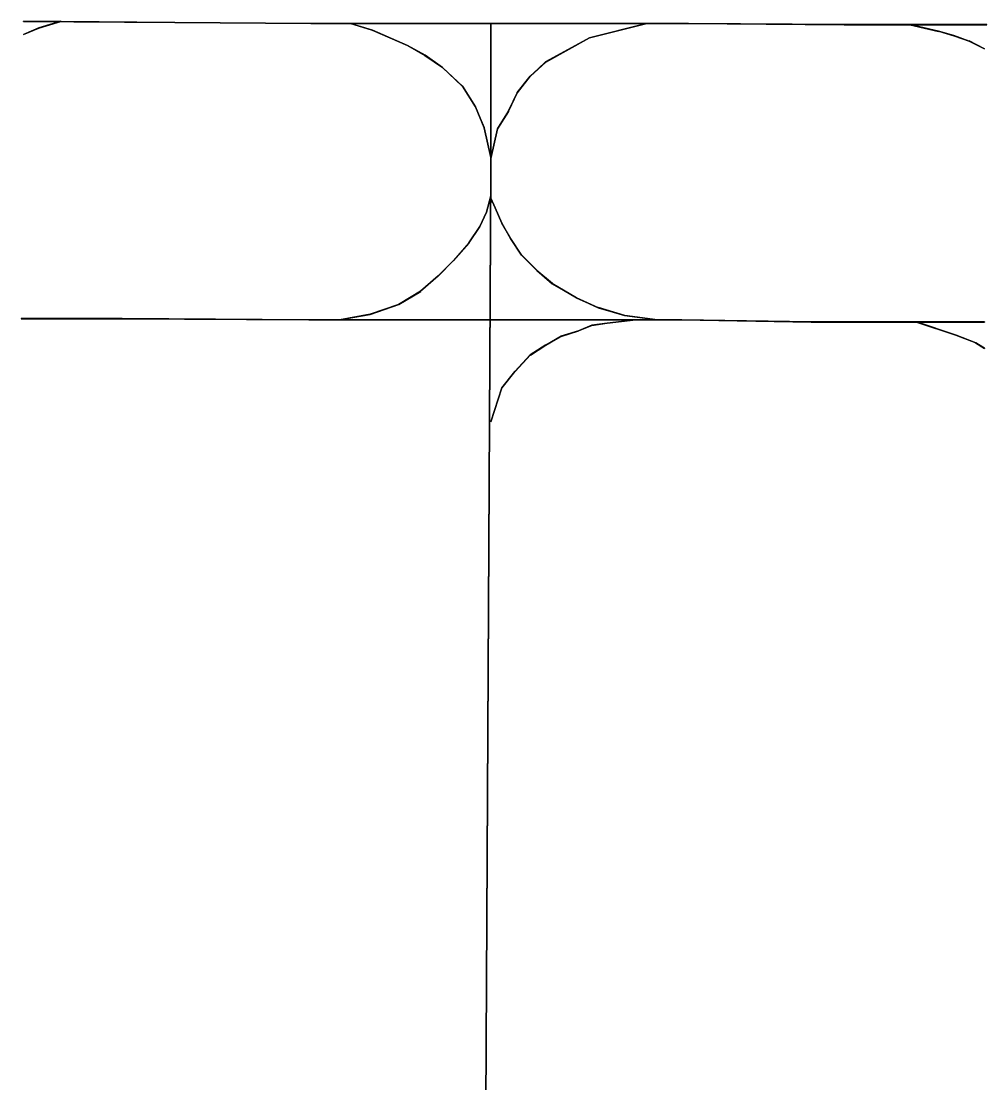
# Model space of a CAD drawing. Extents: x -291248544 to -291003570, y 98625193 to 98746984.
# Drawn here: x -291088807 to -291078735, y 98719080 to 98730161 of the extents above; entities that cross this region are included whole.
import ezdxf

# ---------------------------------------------------------------- set-up
doc = ezdxf.new("R2010")
doc.units = 0

msp = doc.modelspace()

# ---------------------------------------------------------------- linework, layer by layer
at = {"layer": 'mg_to_dxf', "color": 2}
for points in [[(-291088782.76, 98730159.76), (-291088783.76, 98730160.76), (-291088783.77, 98730158.76), (-291088782.76, 98730159.76)], [(-291088782.76, 98730159.76), (-291088783.77, 98730158.76), (-291087203.49, 98730147.31), (-291087204.48, 98730148.32)], [(-291087204.48, 98730148.32), (-291087203.47, 98730149.31), (-291088783.76, 98730160.76), (-291088782.76, 98730159.76)], [(-291088394.64, 98730159.62), (-291088393.97, 98730160.86), (-291088623.87, 98730091.89), (-291088622.57, 98730091.24)], [(-291088622.57, 98730091.24), (-291088623.18, 98730090.01), (-291088393.4, 98730158.95), (-291088394.64, 98730159.62)], [(-291088394.64, 98730159.62), (-291088393.4, 98730158.95), (-291088393.97, 98730160.86), (-291088394.64, 98730159.62)], [(-291087203.48, 98730148.31), (-291087204.47, 98730149.32), (-291087204.49, 98730147.32), (-291087203.48, 98730148.31)], [(-291087203.48, 98730148.31), (-291087204.49, 98730147.32), (-291085784.42, 98730135.87), (-291085785.41, 98730136.88)], [(-291087204.48, 98730148.32), (-291087203.49, 98730147.31), (-291087203.47, 98730149.31), (-291087204.48, 98730148.32)], [(-291085785.41, 98730136.88), (-291085784.41, 98730137.87), (-291087204.47, 98730149.32), (-291087203.48, 98730148.31)], [(-291085784.41, 98730136.87), (-291085785.41, 98730137.87), (-291085785.42, 98730135.87), (-291085784.41, 98730136.87)], [(-291085784.41, 98730136.87), (-291085785.42, 98730135.87), (-291081847.65, 98730135.87), (-291081848.64, 98730136.87)], [(-291081848.64, 98730136.87), (-291081847.64, 98730137.87), (-291085785.41, 98730137.87), (-291085784.41, 98730136.87)], [(-291085785.41, 98730136.88), (-291085784.42, 98730135.87), (-291085784.41, 98730137.87), (-291085785.41, 98730136.88)], [(-291085372.45, 98730136.73), (-291085373.12, 98730137.97), (-291085373.69, 98730136.06), (-291085372.45, 98730136.73)], [(-291085372.45, 98730136.73), (-291085373.69, 98730136.06), (-291085143.91, 98730067.12), (-291085144.52, 98730068.35)], [(-291085144.52, 98730068.35), (-291085143.22, 98730069), (-291085373.12, 98730137.97), (-291085372.45, 98730136.73)], [(-291083908.08, 98730136.37), (-291083909.08, 98730137.37), (-291083909.08, 98728591.42), (-291083908.08, 98728592.42)], [(-291083908.08, 98730136.37), (-291083907.08, 98730137.37), (-291083909.08, 98730137.37), (-291083908.08, 98730136.37)], [(-291083908.08, 98728592.42), (-291083907.08, 98728591.42), (-291083907.08, 98730137.37), (-291083908.08, 98730136.37)], [(-291082283.51, 98730136.75), (-291082282.78, 98730137.96), (-291082878.97, 98729988.91), (-291082877.62, 98729988.22)], [(-291082877.62, 98729988.22), (-291082878.23, 98729987.04), (-291082282.29, 98730136.02), (-291082283.51, 98730136.75)], [(-291082283.51, 98730136.75), (-291082282.29, 98730136.02), (-291082282.78, 98730137.96), (-291082283.51, 98730136.75)], [(-291081847.64, 98730136.87), (-291081848.64, 98730137.87), (-291081848.65, 98730135.87), (-291081847.64, 98730136.87)], [(-291081847.64, 98730136.87), (-291081848.65, 98730135.87), (-291080222.59, 98730124.42), (-291080223.58, 98730125.43)], [(-291080223.58, 98730125.43), (-291080222.58, 98730126.42), (-291081848.64, 98730137.87), (-291081847.64, 98730136.87)], [(-291081848.64, 98730136.87), (-291081847.65, 98730135.87), (-291081847.64, 98730137.87), (-291081848.64, 98730136.87)], [(-291080222.58, 98730125.43), (-291080223.58, 98730126.43), (-291080223.59, 98730124.43), (-291080222.58, 98730125.43)], [(-291080222.58, 98730125.43), (-291080223.59, 98730124.43), (-291078734.85, 98730124.43), (-291078735.85, 98730125.43)], [(-291078735.85, 98730125.43), (-291078734.85, 98730126.43), (-291080223.58, 98730126.43), (-291080222.58, 98730125.43)], [(-291080223.58, 98730125.43), (-291080222.59, 98730124.42), (-291080222.58, 98730126.42), (-291080223.58, 98730125.43)], [(-291079535.95, 98730125.31), (-291079536.7, 98730126.51), (-291079537.15, 98730124.57), (-291079535.95, 98730125.31)], [(-291079535.95, 98730125.31), (-291079537.15, 98730124.57), (-291079238.65, 98730055.68), (-291079239.38, 98730056.88)], [(-291079239.38, 98730056.88), (-291079238.15, 98730057.62), (-291079536.7, 98730126.51), (-291079535.95, 98730125.31)], [(-291078735.85, 98730125.43), (-291078734.85, 98730124.43), (-291078734.85, 98730126.43), (-291078735.85, 98730125.43)], [(-291088623.51, 98730090.9), (-291088622.93, 98730092.23), (-291088784.12, 98730023.15), (-291088782.8, 98730022.63)], [(-291088782.8, 98730022.63), (-291088784.12, 98730023.15), (-291088783.33, 98730021.31), (-291088782.8, 98730022.63)], [(-291088782.8, 98730022.63), (-291088783.33, 98730021.31), (-291088622.24, 98730090.35), (-291088623.51, 98730090.9)], [(-291088622.57, 98730091.24), (-291088623.87, 98730091.89), (-291088623.18, 98730090.01), (-291088622.57, 98730091.24)], [(-291088623.51, 98730090.9), (-291088622.24, 98730090.35), (-291088622.93, 98730092.23), (-291088623.51, 98730090.9)], [(-291085143.58, 98730068.01), (-291085144.16, 98730069.35), (-291085144.85, 98730067.47), (-291085143.58, 98730068.01)], [(-291085143.58, 98730068.01), (-291085144.85, 98730067.47), (-291084777.82, 98729906.89), (-291084778.29, 98729908.19)], [(-291085144.52, 98730068.35), (-291085143.91, 98730067.12), (-291085143.22, 98730069), (-291085144.52, 98730068.35)], [(-291084778.29, 98729908.19), (-291084776.93, 98729908.68), (-291085144.16, 98730069.35), (-291085143.58, 98730068.01)], [(-291082878.55, 98729987.86), (-291082878.04, 98729989.28), (-291083336.91, 98729736.9), (-291083335.44, 98729736.57)], [(-291083335.44, 98729736.57), (-291083335.73, 98729735.27), (-291082877.3, 98729987.4), (-291082878.55, 98729987.86)], [(-291082877.62, 98729988.22), (-291082878.97, 98729988.91), (-291082878.23, 98729987.04), (-291082877.62, 98729988.22)], [(-291082878.6, 98729987.96), (-291082878, 98729989.17), (-291082878.96, 98729988.9), (-291082877.63, 98729988.24)], [(-291082877.63, 98729988.24), (-291082878.96, 98729988.9), (-291082878.23, 98729987.02), (-291082877.63, 98729988.24)], [(-291082878.07, 98729988.11), (-291082877.79, 98729987.15), (-291082878, 98729989.17), (-291082878.6, 98729987.96)], [(-291082878.55, 98729987.86), (-291082877.3, 98729987.4), (-291082878.04, 98729989.28), (-291082878.55, 98729987.86)], [(-291082877.63, 98729988.24), (-291082878.23, 98729987.02), (-291082877.79, 98729987.15), (-291082878.07, 98729988.11)], [(-291079238.41, 98730056.63), (-291079239.12, 98730057.87), (-291079239.62, 98730055.93), (-291079238.41, 98730056.63)], [(-291079238.41, 98730056.63), (-291079239.62, 98730055.93), (-291079078.5, 98730009.9), (-291079079.16, 98730011.12)], [(-291079239.38, 98730056.88), (-291079238.65, 98730055.68), (-291079238.15, 98730057.62), (-291079239.38, 98730056.88)], [(-291079079.16, 98730011.12), (-291079077.89, 98730011.8), (-291079239.12, 98730057.87), (-291079238.41, 98730056.63)], [(-291079078.2, 98730010.82), (-291079078.84, 98730012.11), (-291079079.45, 98730010.2), (-291079078.2, 98730010.82)], [(-291079078.2, 98730010.82), (-291079079.45, 98730010.2), (-291078918.38, 98729952.68), (-291078918.93, 98729953.93)], [(-291079079.16, 98730011.12), (-291079078.5, 98730009.9), (-291079077.89, 98730011.8), (-291079079.16, 98730011.12)], [(-291078918.93, 98729953.93), (-291078917.59, 98729954.52), (-291079078.84, 98730012.11), (-291079078.2, 98730010.82)], [(-291084777.4, 98729907.74), (-291084777.82, 98729909.13), (-291084778.72, 98729907.34), (-291084777.4, 98729907.74)], [(-291084777.4, 98729907.74), (-291084778.72, 98729907.34), (-291084594.82, 98729803.9), (-291084595.16, 98729805.24)], [(-291084778.29, 98729908.19), (-291084777.82, 98729906.89), (-291084776.93, 98729908.68), (-291084778.29, 98729908.19)], [(-291084595.16, 98729805.24), (-291084593.76, 98729805.6), (-291084777.82, 98729909.13), (-291084777.4, 98729907.74)], [(-291078918.01, 98729953.54), (-291078918.51, 98729954.91), (-291078919.3, 98729953.07), (-291078918.01, 98729953.54)], [(-291078918.01, 98729953.54), (-291078919.3, 98729953.07), (-291078758.24, 98729872.54), (-291078758.69, 98729873.88)], [(-291078918.93, 98729953.93), (-291078918.38, 98729952.68), (-291078917.59, 98729954.52), (-291078918.93, 98729953.93)], [(-291078758.69, 98729873.88), (-291078757.35, 98729874.33), (-291078918.51, 98729954.91), (-291078918.01, 98729953.54)], [(-291078758.69, 98729873.88), (-291078758.24, 98729872.54), (-291078757.35, 98729874.33), (-291078758.69, 98729873.88)], [(-291084594.31, 98729804.71), (-291084594.61, 98729806.13), (-291084595.67, 98729804.43), (-291084594.31, 98729804.71)], [(-291084594.31, 98729804.71), (-291084595.67, 98729804.43), (-291084411.84, 98729678.04), (-291084412.03, 98729679.39)], [(-291084595.16, 98729805.24), (-291084594.82, 98729803.9), (-291084593.76, 98729805.6), (-291084595.16, 98729805.24)], [(-291084412.03, 98729679.39), (-291084410.58, 98729679.6), (-291084594.61, 98729806.13), (-291084594.31, 98729804.71)], [(-291084411.26, 98729678.76), (-291084411.36, 98729680.23), (-291084412.62, 98729678.67), (-291084411.26, 98729678.76)], [(-291084411.26, 98729678.76), (-291084412.62, 98729678.67), (-291084206.04, 98729483.57), (-291084205.99, 98729484.9)], [(-291084412.03, 98729679.39), (-291084411.84, 98729678.04), (-291084410.58, 98729679.6), (-291084412.03, 98729679.39)], [(-291084205.99, 98729484.9), (-291084204.48, 98729484.85), (-291084411.36, 98729680.23), (-291084411.26, 98729678.76)], [(-291083336.25, 98729735.99), (-291083336.1, 98729737.49), (-291083497.2, 98729587.9), (-291083495.73, 98729587.9)], [(-291083495.73, 98729587.9), (-291083495.73, 98729586.53), (-291083334.92, 98729735.85), (-291083336.25, 98729735.99)], [(-291083336.32, 98729736.09), (-291083336.02, 98729737.39), (-291083336.91, 98729736.9), (-291083335.43, 98729736.57)], [(-291083335.44, 98729736.57), (-291083336.91, 98729736.9), (-291083335.73, 98729735.27), (-291083335.44, 98729736.57)], [(-291083335.43, 98729736.57), (-291083336.91, 98729736.9), (-291083335.73, 98729735.27), (-291083335.44, 98729736.57)], [(-291083335.82, 98729736.36), (-291083335.34, 98729735.48), (-291083336.02, 98729737.39), (-291083336.32, 98729736.09)], [(-291083336.25, 98729735.99), (-291083334.92, 98729735.85), (-291083336.1, 98729737.49), (-291083336.25, 98729735.99)], [(-291083335.44, 98729736.57), (-291083335.73, 98729735.27), (-291083335.34, 98729735.48), (-291083335.82, 98729736.36)], [(-291083496.41, 98729587.16), (-291083496.52, 98729588.63), (-291083634.59, 98729416.03), (-291083633.11, 98729416.29)], [(-291083633.11, 98729416.29), (-291083632.88, 98729414.97), (-291083495.05, 98729587.26), (-291083496.41, 98729587.16)], [(-291083495.73, 98729587.9), (-291083497.2, 98729587.9), (-291083495.73, 98729586.53), (-291083495.73, 98729587.9)], [(-291083496.41, 98729587.16), (-291083495.05, 98729587.26), (-291083496.52, 98729588.63), (-291083496.41, 98729587.16)], [(-291084205.36, 98729484.13), (-291084205.12, 98729485.62), (-291084206.67, 98729484.34), (-291084205.36, 98729484.13)], [(-291084205.36, 98729484.13), (-291084206.67, 98729484.34), (-291084068.92, 98729266.23), (-291084068.57, 98729267.54)], [(-291084205.99, 98729484.9), (-291084206.04, 98729483.57), (-291084204.48, 98729484.85), (-291084205.99, 98729484.9)], [(-291084068.57, 98729267.54), (-291084067.14, 98729267.16), (-291084205.12, 98729485.62), (-291084205.36, 98729484.13)], [(-291083633.64, 98729415.44), (-291083634.06, 98729416.88), (-291083726.07, 98729221.37), (-291083724.76, 98729221.8)], [(-291083724.76, 98729221.8), (-291083724.31, 98729220.41), (-291083632.35, 98729415.82), (-291083633.64, 98729415.44)], [(-291083633.11, 98729416.29), (-291083634.59, 98729416.03), (-291083632.88, 98729414.97), (-291083633.11, 98729416.29)], [(-291083633.64, 98729415.44), (-291083632.35, 98729415.82), (-291083634.06, 98729416.88), (-291083633.64, 98729415.44)], [(-291084068.1, 98729266.66), (-291084067.6, 98729268.05), (-291084069.38, 98729267.12), (-291084068.1, 98729266.66)], [(-291084068.1, 98729266.66), (-291084069.38, 98729267.12), (-291083977.51, 98729048.91), (-291083976.94, 98729050.15)], [(-291084068.57, 98729267.54), (-291084068.92, 98729266.23), (-291084067.14, 98729267.16), (-291084068.57, 98729267.54)], [(-291083976.94, 98729050.15), (-291083975.59, 98729049.52), (-291084067.6, 98729268.05), (-291084068.1, 98729266.66)], [(-291083725.24, 98729220.92), (-291083725.59, 98729222.25), (-291083840.62, 98729038.19), (-291083839.15, 98729038.67)], [(-291083839.15, 98729038.67), (-291083838.75, 98729037.42), (-291083723.83, 98729221.29), (-291083725.24, 98729220.92)], [(-291083724.76, 98729221.8), (-291083726.07, 98729221.37), (-291083724.31, 98729220.41), (-291083724.76, 98729221.8)], [(-291083725.24, 98729220.92), (-291083723.83, 98729221.29), (-291083725.59, 98729222.25), (-291083725.24, 98729220.92)], [(-291083976.64, 98729049.19), (-291083975.9, 98729050.48), (-291083977.81, 98729049.87), (-291083976.64, 98729049.19)], [(-291083976.64, 98729049.19), (-291083977.81, 98729049.87), (-291083908.95, 98728739.99), (-291083908.19, 98728741.18)], [(-291083976.94, 98729050.15), (-291083977.51, 98729048.91), (-291083975.59, 98729049.52), (-291083976.94, 98729050.15)], [(-291083908.19, 98728741.18), (-291083907, 98728740.42), (-291083975.9, 98729050.48), (-291083976.64, 98729049.19)], [(-291083839.53, 98729037.74), (-291083840.25, 98729039.12), (-291083909.17, 98728728.98), (-291083907.97, 98728729.74)], [(-291083907.97, 98728729.74), (-291083907.21, 98728728.54), (-291083838.37, 98729038.35), (-291083839.53, 98729037.74)], [(-291083839.15, 98729038.67), (-291083840.62, 98729038.19), (-291083838.75, 98729037.42), (-291083839.15, 98729038.67)], [(-291083839.53, 98729037.74), (-291083838.37, 98729038.35), (-291083840.25, 98729039.12), (-291083839.53, 98729037.74)], [(-291083907.97, 98728729.74), (-291083909.17, 98728728.98), (-291083907.21, 98728728.54), (-291083907.97, 98728729.74)], [(-291083908.19, 98728741.18), (-291083908.95, 98728739.99), (-291083907, 98728740.42), (-291083908.19, 98728741.18)], [(-291083908.08, 98728591.42), (-291083909.08, 98728592.42), (-291084046.41, 98703254.19), (-291084045.41, 98703255.2)], [(-291084045.41, 98703255.2), (-291084044.41, 98703254.21), (-291083907.08, 98728592.41), (-291083908.08, 98728591.42)], [(-291083908.08, 98728591.42), (-291083907.08, 98728592.41), (-291083909.08, 98728592.42), (-291083908.08, 98728591.42)], [(-291083908.08, 98728592.42), (-291083909.08, 98728591.42), (-291083907.08, 98728591.42), (-291083908.08, 98728592.42)], [(-291083908.21, 98728339.67), (-291083908.92, 98728340.89), (-291083954.93, 98728168.34), (-291083953.73, 98728168.97)], [(-291083953.73, 98728168.97), (-291083953.04, 98728167.66), (-291083906.99, 98728340.37), (-291083908.21, 98728339.67)], [(-291083908.21, 98728339.67), (-291083906.99, 98728340.37), (-291083908.92, 98728340.89), (-291083908.21, 98728339.67)], [(-291083907.88, 98728316.8), (-291083907.37, 98728318.12), (-291083909.2, 98728317.31), (-291083907.88, 98728316.8)], [(-291083907.88, 98728316.8), (-291083909.2, 98728317.31), (-291083863.02, 98728213.41), (-291083862.51, 98728214.72)], [(-291083862.51, 98728214.72), (-291083861.19, 98728214.21), (-291083907.37, 98728318.12), (-291083907.88, 98728316.8)], [(-291083862.11, 98728213.8), (-291083861.59, 98728215.12), (-291083863.42, 98728214.32), (-291083862.11, 98728213.8)], [(-291083862.11, 98728213.8), (-291083863.42, 98728214.32), (-291083794.34, 98728053.14), (-291083793.84, 98728054.51)], [(-291083862.51, 98728214.72), (-291083863.02, 98728213.41), (-291083861.19, 98728214.21), (-291083862.51, 98728214.72)], [(-291083793.84, 98728054.51), (-291083792.55, 98728054.03), (-291083861.59, 98728215.12), (-291083862.11, 98728213.8)], [(-291083954.07, 98728168.03), (-291083954.59, 98728169.28), (-291084023.61, 98728019.75), (-291084022.31, 98728020.17)], [(-291084022.31, 98728020.17), (-291084021.86, 98728018.77), (-291083952.7, 98728168.6), (-291083954.07, 98728168.03)], [(-291083953.73, 98728168.97), (-291083954.93, 98728168.34), (-291083953.04, 98728167.66), (-291083953.73, 98728168.97)], [(-291083954.07, 98728168.03), (-291083952.7, 98728168.6), (-291083954.59, 98728169.28), (-291083954.07, 98728168.03)], [(-291084022.8, 98728019.3), (-291084023.12, 98728020.62), (-291084138.04, 98727848.25), (-291084136.68, 98727848.47)], [(-291084136.68, 98727848.47), (-291084136.45, 98727847.03), (-291084021.37, 98728019.64), (-291084022.8, 98728019.3)], [(-291084022.31, 98728020.17), (-291084023.61, 98728019.75), (-291084021.86, 98728018.77), (-291084022.31, 98728020.17)], [(-291084022.8, 98728019.3), (-291084021.37, 98728019.64), (-291084023.12, 98728020.62), (-291084022.8, 98728019.3)], [(-291083793.39, 98728053.61), (-291083792.99, 98728054.93), (-291083794.79, 98728054.03), (-291083793.39, 98728053.61)], [(-291083793.39, 98728053.61), (-291083794.79, 98728054.03), (-291083702.69, 98727892.87), (-291083702.34, 98727894.26)], [(-291083793.84, 98728054.51), (-291083794.34, 98728053.14), (-291083792.55, 98728054.03), (-291083793.84, 98728054.51)], [(-291083702.34, 98727894.26), (-291083700.99, 98727893.92), (-291083792.99, 98728054.93), (-291083793.39, 98728053.61)], [(-291083701.81, 98727893.41), (-291083701.51, 98727894.77), (-291083703.22, 98727893.72), (-291083701.81, 98727893.41)], [(-291083701.81, 98727893.41), (-291083703.22, 98727893.72), (-291083588.14, 98727721.11), (-291083587.93, 98727722.59)], [(-291083702.34, 98727894.26), (-291083702.69, 98727892.87), (-291083700.99, 98727893.92), (-291083702.34, 98727894.26)], [(-291083587.93, 98727722.59), (-291083586.59, 98727722.39), (-291083701.51, 98727894.77), (-291083701.81, 98727893.41)], [(-291084137.29, 98727847.68), (-291084137.43, 98727849.04), (-291084298.24, 98727665.25), (-291084296.85, 98727665.32)], [(-291084296.85, 98727665.32), (-291084296.78, 98727663.89), (-291084135.84, 98727847.82), (-291084137.29, 98727847.68)], [(-291084136.68, 98727848.47), (-291084138.04, 98727848.25), (-291084136.45, 98727847.03), (-291084136.68, 98727848.47)], [(-291084137.29, 98727847.68), (-291084135.84, 98727847.82), (-291084137.43, 98727849.04), (-291084137.29, 98727847.68)], [(-291084297.53, 98727664.59), (-291084297.56, 98727665.98), (-291084458.43, 98727505.11), (-291084457.04, 98727505.08)], [(-291084457.04, 98727505.08), (-291084457.07, 98727503.65), (-291084296.1, 98727664.62), (-291084297.53, 98727664.59)], [(-291084296.85, 98727665.32), (-291084298.24, 98727665.25), (-291084296.78, 98727663.89), (-291084296.85, 98727665.32)], [(-291084297.53, 98727664.59), (-291084296.1, 98727664.62), (-291084297.56, 98727665.98), (-291084297.53, 98727664.59)], [(-291083587.29, 98727721.81), (-291083587.22, 98727723.16), (-291083588.78, 98727721.89), (-291083587.29, 98727721.81)], [(-291083587.29, 98727721.81), (-291083588.78, 98727721.89), (-291083427.76, 98727560.86), (-291083427.78, 98727562.3)], [(-291083587.93, 98727722.59), (-291083588.14, 98727721.11), (-291083586.59, 98727722.39), (-291083587.93, 98727722.59)], [(-291083427.78, 98727562.3), (-291083426.4, 98727562.33), (-291083587.22, 98727723.16), (-291083587.29, 98727721.81)], [(-291083427.05, 98727561.63), (-291083427.13, 98727563.01), (-291083428.49, 98727561.54), (-291083427.05, 98727561.63)], [(-291083427.05, 98727561.63), (-291083428.49, 98727561.54), (-291083267.42, 98727423.48), (-291083267.59, 98727424.95)], [(-291083427.78, 98727562.3), (-291083427.76, 98727560.86), (-291083426.4, 98727562.33), (-291083427.78, 98727562.3)], [(-291083267.59, 98727424.95), (-291083266.25, 98727425.11), (-291083427.13, 98727563.01), (-291083427.05, 98727561.63)], [(-291084457.77, 98727504.4), (-291084457.7, 98727505.79), (-291084641.47, 98727344.99), (-291084640.13, 98727344.84)], [(-291084640.13, 98727344.84), (-291084640.29, 98727343.37), (-291084456.34, 98727504.33), (-291084457.77, 98727504.4)], [(-291084457.04, 98727505.08), (-291084458.43, 98727505.11), (-291084457.07, 98727503.65), (-291084457.04, 98727505.08)], [(-291084457.77, 98727504.4), (-291084456.34, 98727504.33), (-291084457.7, 98727505.79), (-291084457.77, 98727504.4)], [(-291084640.93, 98727344.25), (-291084640.66, 98727345.58), (-291084870.24, 98727207.84), (-291084868.95, 98727207.44)], [(-291084868.95, 98727207.44), (-291084869.39, 98727206.01), (-291084639.48, 98727343.96), (-291084640.93, 98727344.25)], [(-291084640.13, 98727344.84), (-291084641.47, 98727344.99), (-291084640.29, 98727343.37), (-291084640.13, 98727344.84)], [(-291084640.93, 98727344.25), (-291084639.48, 98727343.96), (-291084640.66, 98727345.58), (-291084640.93, 98727344.25)], [(-291083266.78, 98727424.37), (-291083267.06, 98727425.69), (-291083268.23, 98727424.06), (-291083266.78, 98727424.37)], [(-291083266.78, 98727424.37), (-291083268.23, 98727424.06), (-291083015.47, 98727274.7), (-291083015.87, 98727276.1)], [(-291083267.59, 98727424.95), (-291083267.42, 98727423.48), (-291083266.25, 98727425.11), (-291083267.59, 98727424.95)], [(-291083015.87, 98727276.1), (-291083014.55, 98727276.48), (-291083267.06, 98727425.69), (-291083266.78, 98727424.37)], [(-291083014.99, 98727275.64), (-291083015.44, 98727276.94), (-291083016.36, 98727275.16), (-291083014.99, 98727275.64)], [(-291083014.99, 98727275.64), (-291083016.36, 98727275.16), (-291082786.45, 98727171.71), (-291082787.02, 98727173.06)], [(-291083015.87, 98727276.1), (-291083015.47, 98727274.7), (-291083014.55, 98727276.48), (-291083015.87, 98727276.1)], [(-291082787.02, 98727173.06), (-291082785.76, 98727173.59), (-291083015.44, 98727276.94), (-291083014.99, 98727275.64)], [(-291085167.42, 98727104.1), (-291085166.69, 98727105.25), (-291085488.03, 98727047.86), (-291085486.87, 98727047.05)], [(-291085486.87, 98727047.05), (-291085487.68, 98727045.89), (-291085166.18, 98727103.3), (-291085167.42, 98727104.1)], [(-291084869.86, 98727207.02), (-291084869.34, 98727208.26), (-291085167.66, 98727104.99), (-291085166.46, 98727104.35)], [(-291085166.46, 98727104.35), (-291085167.66, 98727104.99), (-291085167.15, 98727103.05), (-291085166.46, 98727104.35)], [(-291085167.42, 98727104.1), (-291085166.18, 98727103.3), (-291085166.69, 98727105.25), (-291085167.42, 98727104.1)], [(-291085166.46, 98727104.35), (-291085167.15, 98727103.05), (-291084868.48, 98727206.44), (-291084869.86, 98727207.02)], [(-291084868.95, 98727207.44), (-291084870.24, 98727207.84), (-291084869.39, 98727206.01), (-291084868.95, 98727207.44)], [(-291084869.86, 98727207.02), (-291084868.48, 98727206.44), (-291084869.34, 98727208.26), (-291084869.86, 98727207.02)], [(-291082786.08, 98727172.71), (-291082786.69, 98727173.93), (-291082787.39, 98727172.05), (-291082786.08, 98727172.71)], [(-291082786.08, 98727172.71), (-291082787.39, 98727172.05), (-291082511.63, 98727091.62), (-291082512.38, 98727092.88)], [(-291082787.02, 98727173.06), (-291082786.45, 98727171.71), (-291082785.76, 98727173.59), (-291082787.02, 98727173.06)], [(-291082512.38, 98727092.88), (-291082511.21, 98727093.58), (-291082786.69, 98727173.93), (-291082786.08, 98727172.71)], [(-291088805.65, 98727058.41), (-291088806.65, 98727059.41), (-291088806.65, 98727057.41), (-291088805.65, 98727058.41)], [(-291087753.8, 98727058.41), (-291087752.79, 98727059.41), (-291088806.65, 98727059.41), (-291088805.65, 98727058.41)], [(-291088805.65, 98727058.41), (-291088806.65, 98727057.41), (-291087752.8, 98727057.41), (-291087753.8, 98727058.41)], [(-291087752.8, 98727058.41), (-291087753.79, 98727059.41), (-291087753.8, 98727057.41), (-291087752.8, 98727058.41)], [(-291087753.8, 98727058.41), (-291087752.8, 98727057.41), (-291087752.79, 98727059.41), (-291087753.8, 98727058.41)], [(-291087752.8, 98727058.41), (-291087753.8, 98727057.41), (-291085807.3, 98727045.96), (-291085808.3, 98727046.97)], [(-291085808.3, 98727046.97), (-291085807.3, 98727047.96), (-291087753.79, 98727059.41), (-291087752.8, 98727058.41)], [(-291085807.3, 98727046.97), (-291085808.3, 98727047.97), (-291085808.3, 98727045.97), (-291085807.3, 98727046.97)], [(-291083908.58, 98727046.97), (-291083907.58, 98727047.97), (-291085808.3, 98727047.97), (-291085807.3, 98727046.97)], [(-291085808.3, 98727046.97), (-291085807.3, 98727045.96), (-291085807.3, 98727047.96), (-291085808.3, 98727046.97)], [(-291085807.3, 98727046.97), (-291085808.3, 98727045.97), (-291083907.58, 98727045.97), (-291083908.58, 98727046.97)], [(-291085486.87, 98727047.05), (-291085488.03, 98727047.86), (-291085487.68, 98727045.89), (-291085486.87, 98727047.05)], [(-291083907.58, 98727046.97), (-291083908.58, 98727047.97), (-291083908.58, 98727045.97), (-291083907.58, 98727046.97)], [(-291081917.31, 98727046.97), (-291081916.3, 98727047.97), (-291083908.58, 98727047.97), (-291083907.58, 98727046.97)], [(-291083908.58, 98727046.97), (-291083907.58, 98727045.97), (-291083907.58, 98727047.97), (-291083908.58, 98727046.97)], [(-291083907.58, 98727046.97), (-291083908.58, 98727045.97), (-291081916.32, 98727045.97), (-291081917.31, 98727046.97)], [(-291082855.69, 98726989.55), (-291082855.03, 98726990.91), (-291082993.36, 98726933.27), (-291082992.09, 98726932.72)], [(-291082695.5, 98727012.56), (-291082694.64, 98727013.7), (-291082855.99, 98726990.65), (-291082854.73, 98726989.82)], [(-291082855.69, 98726989.55), (-291082854.49, 98726988.97), (-291082855.03, 98726990.91), (-291082855.69, 98726989.55)], [(-291082854.73, 98726989.82), (-291082855.46, 98726988.7), (-291082694.38, 98727011.71), (-291082695.5, 98727012.56)], [(-291082397.96, 98727046.91), (-291082397.08, 98727048.02), (-291082695.63, 98727013.57), (-291082694.51, 98727012.69)], [(-291082694.51, 98727012.69), (-291082695.63, 98727013.57), (-291082695.38, 98727011.59), (-291082694.51, 98727012.69)], [(-291082695.5, 98727012.56), (-291082694.38, 98727011.71), (-291082694.64, 98727013.7), (-291082695.5, 98727012.56)], [(-291082694.51, 98727012.69), (-291082695.38, 98727011.59), (-291082396.85, 98727046.03), (-291082397.96, 98727046.91)], [(-291082511.4, 98727092.68), (-291082512.19, 98727093.79), (-291082512.61, 98727091.83), (-291082511.4, 98727092.68)], [(-291082511.4, 98727092.68), (-291082512.61, 98727091.83), (-291082168.22, 98727045.91), (-291082169.07, 98727047.03)], [(-291082512.38, 98727092.88), (-291082511.63, 98727091.62), (-291082511.21, 98727093.58), (-291082512.38, 98727092.88)], [(-291082169.07, 98727047.03), (-291082167.95, 98727047.89), (-291082512.19, 98727093.79), (-291082511.4, 98727092.68)], [(-291082397.96, 98727046.91), (-291082396.85, 98727046.03), (-291082397.08, 98727048.02), (-291082397.96, 98727046.91)], [(-291082169.07, 98727047.03), (-291082168.22, 98727045.91), (-291082167.95, 98727047.89), (-291082169.07, 98727047.03)], [(-291081916.31, 98727046.96), (-291081917.3, 98727047.98), (-291081917.32, 98727045.98), (-291081916.31, 98727046.96)], [(-291081916.31, 98727046.96), (-291081917.32, 98727045.98), (-291080565.91, 98727023.07), (-291080566.91, 98727024.09)], [(-291081917.31, 98727046.97), (-291081916.32, 98727045.97), (-291081916.3, 98727047.97), (-291081917.31, 98727046.97)], [(-291080566.91, 98727024.09), (-291080565.9, 98727025.07), (-291081917.3, 98727047.98), (-291081916.31, 98727046.96)], [(-291080565.91, 98727024.08), (-291080566.9, 98727025.08), (-291080566.91, 98727023.08), (-291080565.91, 98727024.08)], [(-291080566.91, 98727024.09), (-291080565.91, 98727023.07), (-291080565.9, 98727025.07), (-291080566.91, 98727024.09)], [(-291080565.91, 98727024.08), (-291080566.91, 98727023.08), (-291078757.74, 98727023.08), (-291078758.74, 98727024.08)], [(-291078758.74, 98727024.08), (-291078757.74, 98727025.08), (-291080566.9, 98727025.08), (-291080565.91, 98727024.08)], [(-291079467.3, 98727023.92), (-291079467.93, 98727025.19), (-291079468.56, 98727023.29), (-291079467.3, 98727023.92)], [(-291079467.3, 98727023.92), (-291079468.56, 98727023.29), (-291079055.65, 98726885.65), (-291079056.26, 98726886.91)], [(-291079056.26, 98726886.91), (-291079054.97, 98726887.53), (-291079467.93, 98727025.19), (-291079467.3, 98727023.92)], [(-291078758.74, 98727024.08), (-291078757.74, 98727023.08), (-291078757.74, 98727025.08), (-291078758.74, 98727024.08)], [(-291082993.03, 98726932.38), (-291082992.42, 98726933.62), (-291083176.54, 98726876.08), (-291083175.18, 98726875.46)], [(-291083175.18, 98726875.46), (-291083175.74, 98726874.23), (-291082991.73, 98726931.73), (-291082993.03, 98726932.38)], [(-291082992.09, 98726932.72), (-291082993.36, 98726933.27), (-291082992.67, 98726931.39), (-291082992.09, 98726932.72)], [(-291082993.03, 98726932.38), (-291082991.73, 98726931.73), (-291082992.42, 98726933.62), (-291082993.03, 98726932.38)], [(-291082992.09, 98726932.72), (-291082992.67, 98726931.39), (-291082854.49, 98726988.97), (-291082855.69, 98726989.55)], [(-291082854.73, 98726989.82), (-291082855.99, 98726990.65), (-291082855.46, 98726988.7), (-291082854.73, 98726989.82)], [(-291079055.31, 98726886.59), (-291079055.92, 98726887.85), (-291079056.6, 98726885.97), (-291079055.31, 98726886.59)], [(-291079055.79, 98726886.75), (-291079056.12, 98726885.81), (-291079056.6, 98726885.97), (-291079055.31, 98726886.59)], [(-291079055.32, 98726886.57), (-291079055.91, 98726887.87), (-291079056.59, 98726885.99), (-291079055.32, 98726886.57)], [(-291079055.32, 98726886.57), (-291079056.59, 98726885.99), (-291078849.77, 98726805.56), (-291078850.26, 98726806.82)], [(-291079056.26, 98726886.91), (-291079054.97, 98726887.53), (-291079055.92, 98726887.85), (-291079055.31, 98726886.59)], [(-291079056.26, 98726886.91), (-291079055.65, 98726885.65), (-291079054.97, 98726887.53), (-291079056.26, 98726886.91)], [(-291079055.79, 98726886.75), (-291079056.12, 98726885.81), (-291079054.97, 98726887.53), (-291079056.26, 98726886.91)], [(-291078850.26, 98726806.82), (-291078848.87, 98726807.36), (-291079055.91, 98726887.87), (-291079055.32, 98726886.57)], [(-291083336.3, 98726783.48), (-291083335.97, 98726784.88), (-291083497.16, 98726681.26), (-291083495.67, 98726681.03)], [(-291083495.67, 98726681.03), (-291083495.87, 98726679.71), (-291083334.94, 98726783.17), (-291083336.3, 98726783.48)], [(-291083176.1, 98726875.06), (-291083175.62, 98726876.48), (-291083336.83, 98726784.36), (-291083335.44, 98726784)], [(-291083335.44, 98726784), (-291083336.83, 98726784.36), (-291083335.79, 98726782.65), (-291083335.44, 98726784)], [(-291083336.3, 98726783.48), (-291083334.94, 98726783.17), (-291083335.97, 98726784.88), (-291083336.3, 98726783.48)], [(-291083335.44, 98726784), (-291083335.79, 98726782.65), (-291083174.82, 98726874.63), (-291083176.1, 98726875.06)], [(-291083175.18, 98726875.46), (-291083176.54, 98726876.08), (-291083175.74, 98726874.23), (-291083175.18, 98726875.46)], [(-291083176.1, 98726875.06), (-291083174.82, 98726874.63), (-291083175.62, 98726876.48), (-291083176.1, 98726875.06)], [(-291078849.37, 98726806.37), (-291078849.77, 98726807.8), (-291078850.67, 98726806.01), (-291078849.37, 98726806.37)], [(-291078849.37, 98726806.37), (-291078850.67, 98726806.01), (-291078758.35, 98726748.31), (-291078758.66, 98726749.69)], [(-291078850.26, 98726806.82), (-291078849.77, 98726805.56), (-291078848.87, 98726807.36), (-291078850.26, 98726806.82)], [(-291078758.66, 98726749.69), (-291078757.29, 98726750), (-291078849.77, 98726807.8), (-291078849.37, 98726806.37)], [(-291083496.44, 98726680.39), (-291083496.4, 98726681.9), (-291083657.41, 98726509.38), (-291083655.97, 98726509.46)], [(-291083655.97, 98726509.46), (-291083655.9, 98726508.07), (-291083495.1, 98726680.35), (-291083496.44, 98726680.39)], [(-291083495.67, 98726681.03), (-291083497.16, 98726681.26), (-291083495.87, 98726679.71), (-291083495.67, 98726681.03)], [(-291083496.44, 98726680.39), (-291083495.1, 98726680.35), (-291083496.4, 98726681.9), (-291083496.44, 98726680.39)], [(-291078758.66, 98726749.69), (-291078758.35, 98726748.31), (-291078757.29, 98726750), (-291078758.66, 98726749.69)], [(-291083656.62, 98726508.7), (-291083656.76, 98726510.14), (-291083794.85, 98726337.52), (-291083793.32, 98726337.83)], [(-291083793.32, 98726337.83), (-291083793.06, 98726336.55), (-291083655.24, 98726508.83), (-291083656.62, 98726508.7)], [(-291083655.97, 98726509.46), (-291083657.41, 98726509.38), (-291083655.9, 98726508.07), (-291083655.97, 98726509.46)], [(-291083656.62, 98726508.7), (-291083655.24, 98726508.83), (-291083656.76, 98726510.14), (-291083656.62, 98726508.7)], [(-291083793.8, 98726336.95), (-291083794.38, 98726338.4), (-291083909.19, 98725982.5), (-291083907.93, 98725983.14)], [(-291083907.93, 98725983.14), (-291083907.28, 98725981.88), (-291083792.59, 98726337.44), (-291083793.8, 98726336.95)], [(-291083793.32, 98726337.83), (-291083794.85, 98726337.52), (-291083793.06, 98726336.55), (-291083793.32, 98726337.83)], [(-291083793.8, 98726336.95), (-291083792.59, 98726337.44), (-291083794.38, 98726338.4), (-291083793.8, 98726336.95)], [(-291083907.93, 98725983.14), (-291083909.19, 98725982.5), (-291083907.28, 98725981.88), (-291083907.93, 98725983.14)]]:
    msp.add_3dface(points, dxfattribs=at)

doc.saveas('drawing.dxf')
